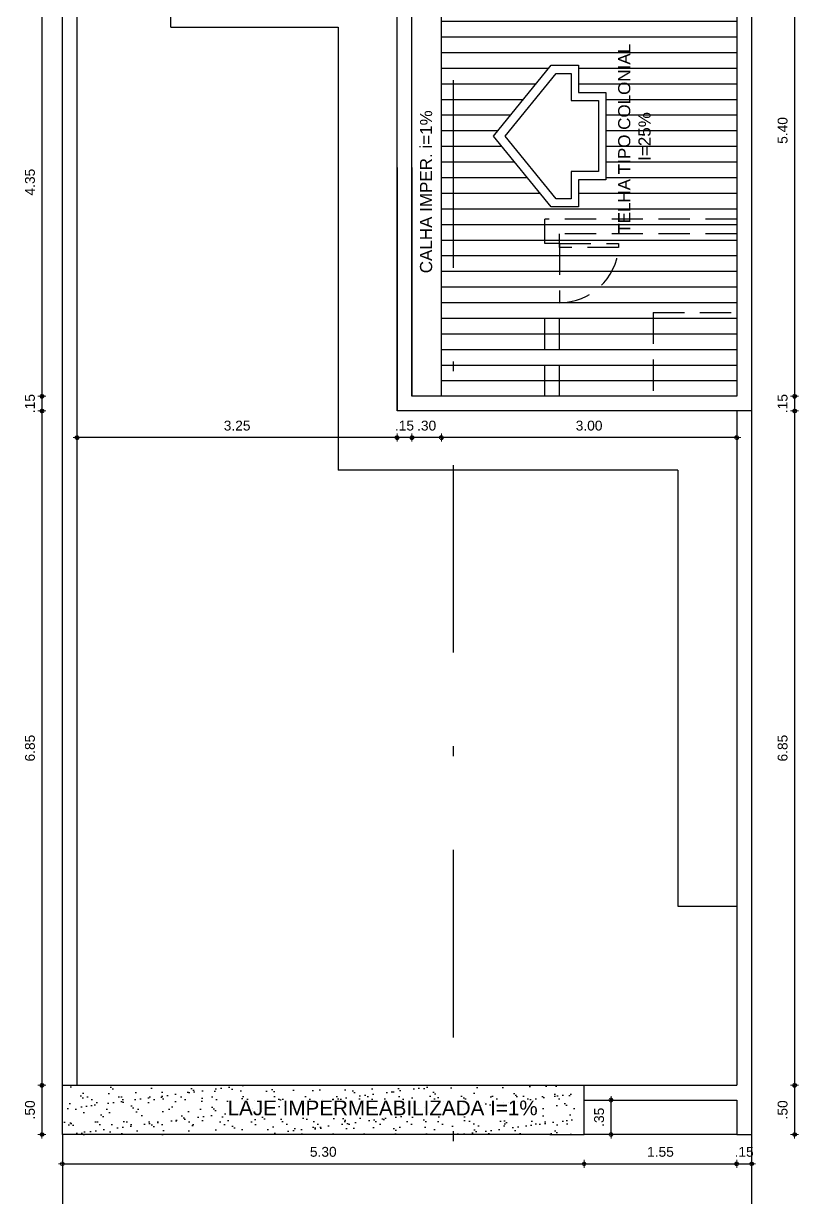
# Model space of a CAD drawing. Header units: millimetres. Extents: x 1540 to 1603, y 509.1 to 598.2.
# Drawn here: x 1558.95 to 1566.83, y 524.37 to 536.29 of the extents above; entities that cross this region are included whole.
import ezdxf

# ---------------------------------------------------------------- set-up
doc = ezdxf.new("R2010")
doc.units = ezdxf.units.MM
doc.linetypes.add('DASHDOT2', pattern=[12.7, 6.35, -3.175, 0, -3.175])
doc.linetypes.add('HIDDEN', pattern=[9.525, 6.35, -3.175])
for name, color, linetype in [('0-COTAS', 8, 'Continuous'), ('A-PEN-08', 8, 'Continuous'), ('A-PEN-B', 5, 'Continuous'), ('A-PEN-C', 4, 'Continuous'), ('A-PEN-G', 3, 'Continuous'), ('A-PEN-M', 6, 'Continuous'), ('A-PEN-R', 1, 'Continuous')]:
    doc.layers.add(name, color=color, linetype=linetype)
doc.layers.add('COTAS', color=53, linetype='Continuous', lineweight=9)
doc.styles.add('CARIMBO_DADOS', font='arial.ttf', dxfattribs={"height": 0.1})
doc.dimstyles.get("Standard").update_dxf_attribs({"dimtxt": 0.18, "dimasz": 0.18, "dimexe": 0.18, "dimexo": 0.0625, "dimgap": 0.09, "dimtad": 0, "dimtih": 1, "dimtoh": 1, "dimdec": 4, "dimzin": 0, "dimdsep": 46, "dimtxsty": 'Standard', "dimcen": 0.09, "dimadec": 0, "dimazin": 0, "dimtfac": 1, "dimtdec": 4, "dimtofl": 0, "dimtmove": 0, "dimatfit": 3, "dimfxl": 1, "dimtolj": 1, "dimtzin": 0, "dimarcsym": 0})

# ---------------------------------------------------------------- blocks, each defined once
blk = doc.blocks.new('CIRCULOS')
at = {"layer": 'COTAS'}
for p, q in [((-4, 0), (4, 0)), ((0, 4), (0, -4))]:
    blk.add_line(p, q, dxfattribs=at)
for radius in [2, 1]:
    blk.add_circle((0, 0), radius, dxfattribs=at)
blk = doc.blocks.new('*D390')
at = {"layer": 'A-PEN-08', "color": 8, "lineweight": -2, "ltscale": 0.05}
for p, q in [((1559.14, 532.518), (1559.14, 532.528)), ((1559.14, 532.508), (1559.14, 532.358)), ((1559.14, 532.348), (1559.14, 532.338))]:
    blk.add_line(p, q, dxfattribs=at)
at = {"layer": 'Defpoints', "color": 0, "ltscale": 0.05}
for p in [(1562.898, 532.508), (1559.14, 532.358), (1562.748, 532.358)]:
    blk.add_point(p, dxfattribs=at)
at = {"layer": 'A-PEN-08', "color": 8, "lineweight": -2, "ltscale": 0.05, "xscale": 0.01, "yscale": 0.01, "zscale": 0.01}
for p, rotation in [((1559.14, 532.508), 270), ((1559.14, 532.358), 90)]:
    blk.add_blockref('CIRCULOS', p, dxfattribs=dict(at, rotation=rotation))
at = {"layer": 'A-PEN-08', "color": 230, "ltscale": 0.05, "insert": (1559.019, 532.433), "char_height": 0.1, "attachment_point": 5, "rotation": 90, "style": 'CARIMBO_DADOS'}
blk.add_mtext('\\A1;.15', dxfattribs=at)
blk = doc.blocks.new('*D391')
at = {"layer": 'A-PEN-08', "color": 8, "lineweight": -2, "ltscale": 0.05}
blk.add_line((1559.14, 532.348), (1559.14, 525.518), dxfattribs=at)
at = {"layer": 'Defpoints', "color": 0, "ltscale": 0.05}
for p in [(1562.748, 532.358), (1559.14, 525.508), (1559.498, 525.508)]:
    blk.add_point(p, dxfattribs=at)
at = {"layer": 'A-PEN-08', "color": 8, "lineweight": -2, "ltscale": 0.05, "xscale": 0.01, "yscale": 0.01, "zscale": 0.01}
for p, rotation in [((1559.14, 532.358), 90), ((1559.14, 525.508), 270)]:
    blk.add_blockref('CIRCULOS', p, dxfattribs=dict(at, rotation=rotation))
at = {"layer": 'A-PEN-08', "color": 230, "ltscale": 0.05, "insert": (1559.019, 528.933), "char_height": 0.1, "attachment_point": 5, "rotation": 90, "style": 'CARIMBO_DADOS'}
blk.add_mtext('\\A1;6.85', dxfattribs=at)
blk = doc.blocks.new('*D392')
at = {"layer": 'A-PEN-08', "color": 8, "lineweight": -2, "ltscale": 0.05}
blk.add_line((1559.14, 525.498), (1559.14, 525.018), dxfattribs=at)
at = {"layer": 'Defpoints', "color": 0, "ltscale": 0.05}
for p in [(1559.498, 525.508), (1559.14, 525.008), (1559.348, 525.008)]:
    blk.add_point(p, dxfattribs=at)
at = {"layer": 'A-PEN-08', "color": 8, "lineweight": -2, "ltscale": 0.05, "xscale": 0.01, "yscale": 0.01, "zscale": 0.01}
for p, rotation in [((1559.14, 525.508), 90), ((1559.14, 525.008), 270)]:
    blk.add_blockref('CIRCULOS', p, dxfattribs=dict(at, rotation=rotation))
at = {"layer": 'A-PEN-08', "color": 230, "ltscale": 0.05, "insert": (1559.019, 525.258), "char_height": 0.1, "attachment_point": 5, "rotation": 90, "style": 'CARIMBO_DADOS'}
blk.add_mtext('\\A1;.50', dxfattribs=at)
blk = doc.blocks.new('*D402')
at = {"layer": 'A-PEN-08', "color": 8, "lineweight": -2, "ltscale": 0.05}
blk.add_line((1566.785, 537.898), (1566.785, 532.518), dxfattribs=at)
at = {"layer": 'Defpoints', "color": 0, "ltscale": 0.05}
for p in [(1566.198, 537.908), (1566.198, 532.508), (1566.785, 532.508)]:
    blk.add_point(p, dxfattribs=at)
at = {"layer": 'A-PEN-08', "color": 8, "lineweight": -2, "ltscale": 0.05, "xscale": 0.01, "yscale": 0.01, "zscale": 0.01}
for p, rotation in [((1566.785, 537.908), 90), ((1566.785, 532.508), 270)]:
    blk.add_blockref('CIRCULOS', p, dxfattribs=dict(at, rotation=rotation))
at = {"layer": 'A-PEN-08', "color": 230, "ltscale": 0.05, "insert": (1566.664, 535.208), "char_height": 0.1, "attachment_point": 5, "rotation": 90, "style": 'CARIMBO_DADOS'}
blk.add_mtext('\\A1;5.40', dxfattribs=at)
blk = doc.blocks.new('*D403')
at = {"layer": 'A-PEN-08', "color": 8, "lineweight": -2, "ltscale": 0.05}
for p, q in [((1566.785, 532.518), (1566.785, 532.528)), ((1566.785, 532.508), (1566.785, 532.358)), ((1566.785, 532.348), (1566.785, 532.338))]:
    blk.add_line(p, q, dxfattribs=at)
at = {"layer": 'Defpoints', "color": 0, "ltscale": 0.05}
for p in [(1566.198, 532.508), (1566.348, 532.358), (1566.785, 532.358)]:
    blk.add_point(p, dxfattribs=at)
at = {"layer": 'A-PEN-08', "color": 8, "lineweight": -2, "ltscale": 0.05, "xscale": 0.01, "yscale": 0.01, "zscale": 0.01}
for p, rotation in [((1566.785, 532.508), 270), ((1566.785, 532.358), 90)]:
    blk.add_blockref('CIRCULOS', p, dxfattribs=dict(at, rotation=rotation))
at = {"layer": 'A-PEN-08', "color": 230, "ltscale": 0.05, "insert": (1566.664, 532.433), "char_height": 0.1, "attachment_point": 5, "rotation": 90, "style": 'CARIMBO_DADOS'}
blk.add_mtext('\\A1;.15', dxfattribs=at)
blk = doc.blocks.new('*D404')
at = {"layer": 'A-PEN-08', "color": 8, "lineweight": -2, "ltscale": 0.05}
blk.add_line((1566.785, 532.348), (1566.785, 525.518), dxfattribs=at)
at = {"layer": 'Defpoints', "color": 0, "ltscale": 0.05}
for p in [(1566.348, 532.358), (1566.198, 525.508), (1566.785, 525.508)]:
    blk.add_point(p, dxfattribs=at)
at = {"layer": 'A-PEN-08', "color": 8, "lineweight": -2, "ltscale": 0.05, "xscale": 0.01, "yscale": 0.01, "zscale": 0.01}
for p, rotation in [((1566.785, 532.358), 90), ((1566.785, 525.508), 270)]:
    blk.add_blockref('CIRCULOS', p, dxfattribs=dict(at, rotation=rotation))
at = {"layer": 'A-PEN-08', "color": 230, "ltscale": 0.05, "insert": (1566.664, 528.933), "char_height": 0.1, "attachment_point": 5, "rotation": 90, "style": 'CARIMBO_DADOS'}
blk.add_mtext('\\A1;6.85', dxfattribs=at)
blk = doc.blocks.new('*D405')
at = {"layer": 'A-PEN-08', "color": 8, "lineweight": -2, "ltscale": 0.05}
blk.add_line((1566.785, 525.498), (1566.785, 525.018), dxfattribs=at)
at = {"layer": 'Defpoints', "color": 0, "ltscale": 0.05}
for p in [(1566.348, 525.508), (1566.348, 525.008), (1566.785, 525.008)]:
    blk.add_point(p, dxfattribs=at)
at = {"layer": 'A-PEN-08', "color": 8, "lineweight": -2, "ltscale": 0.05, "xscale": 0.01, "yscale": 0.01, "zscale": 0.01}
for p, rotation in [((1566.785, 525.508), 90), ((1566.785, 525.008), 270)]:
    blk.add_blockref('CIRCULOS', p, dxfattribs=dict(at, rotation=rotation))
at = {"layer": 'A-PEN-08', "color": 230, "ltscale": 0.05, "insert": (1566.664, 525.258), "char_height": 0.1, "attachment_point": 5, "rotation": 90, "style": 'CARIMBO_DADOS'}
blk.add_mtext('\\A1;.50', dxfattribs=at)
blk = doc.blocks.new('*D406')
at = {"layer": 'A-PEN-08', "color": 8, "lineweight": -2, "ltscale": 0.05}
blk.add_line((1566.188, 532.088), (1563.208, 532.088), dxfattribs=at)
at = {"layer": 'Defpoints', "color": 0, "ltscale": 0.05}
for p in [(1563.198, 532.508), (1566.198, 532.508), (1563.198, 532.088)]:
    blk.add_point(p, dxfattribs=at)
at = {"layer": 'A-PEN-08', "color": 8, "lineweight": -2, "ltscale": 0.05, "xscale": 0.01, "yscale": 0.01, "zscale": 0.01, "rotation": 180}
blk.add_blockref('CIRCULOS', (1563.198, 532.088), dxfattribs=at)
at = {"layer": 'A-PEN-08', "color": 8, "lineweight": -2, "ltscale": 0.05, "xscale": 0.01, "yscale": 0.01, "zscale": 0.01}
blk.add_blockref('CIRCULOS', (1566.198, 532.088), dxfattribs=at)
at = {"layer": 'A-PEN-08', "color": 230, "ltscale": 0.05, "insert": (1564.698, 532.209), "char_height": 0.1, "attachment_point": 5, "style": 'CARIMBO_DADOS'}
blk.add_mtext('\\A1;3.00', dxfattribs=at)
blk = doc.blocks.new('*D407')
at = {"layer": 'A-PEN-08', "color": 8, "lineweight": -2, "ltscale": 0.05}
for p, q in [((1562.888, 532.088), (1562.878, 532.088)), ((1563.198, 532.088), (1562.898, 532.088)), ((1563.208, 532.088), (1563.218, 532.088))]:
    blk.add_line(p, q, dxfattribs=at)
at = {"layer": 'Defpoints', "color": 0, "ltscale": 0.05}
for p in [(1562.898, 532.508), (1563.198, 532.508), (1562.898, 532.088)]:
    blk.add_point(p, dxfattribs=at)
at = {"layer": 'A-PEN-08', "color": 8, "lineweight": -2, "ltscale": 0.05, "xscale": 0.01, "yscale": 0.01, "zscale": 0.01}
blk.add_blockref('CIRCULOS', (1562.898, 532.088), dxfattribs=at)
at = {"layer": 'A-PEN-08', "color": 8, "lineweight": -2, "ltscale": 0.05, "xscale": 0.01, "yscale": 0.01, "zscale": 0.01, "rotation": 180}
blk.add_blockref('CIRCULOS', (1563.198, 532.088), dxfattribs=at)
at = {"layer": 'A-PEN-08', "color": 230, "ltscale": 0.05, "insert": (1563.048, 532.209), "char_height": 0.1, "attachment_point": 5, "style": 'CARIMBO_DADOS'}
blk.add_mtext('\\A1;.30', dxfattribs=at)
blk = doc.blocks.new('*D332')
at = {"layer": 'A-PEN-08', "color": 8, "lineweight": -2, "ltscale": 0.05}
for p, q in [((1562.738, 532.088), (1562.728, 532.088)), ((1562.898, 532.088), (1562.748, 532.088)), ((1562.908, 532.088), (1562.918, 532.088))]:
    blk.add_line(p, q, dxfattribs=at)
at = {"layer": 'Defpoints', "color": 0, "ltscale": 0.05}
for p in [(1562.898, 532.508), (1562.748, 532.358), (1562.748, 532.088)]:
    blk.add_point(p, dxfattribs=at)
at = {"layer": 'A-PEN-08', "color": 8, "lineweight": -2, "ltscale": 0.05, "xscale": 0.01, "yscale": 0.01, "zscale": 0.01}
blk.add_blockref('CIRCULOS', (1562.748, 532.088), dxfattribs=at)
at = {"layer": 'A-PEN-08', "color": 8, "lineweight": -2, "ltscale": 0.05, "xscale": 0.01, "yscale": 0.01, "zscale": 0.01, "rotation": 180}
blk.add_blockref('CIRCULOS', (1562.898, 532.088), dxfattribs=at)
at = {"layer": 'A-PEN-08', "color": 230, "ltscale": 0.05, "insert": (1562.823, 532.209), "char_height": 0.1, "attachment_point": 5, "style": 'CARIMBO_DADOS'}
blk.add_mtext('\\A1;.15', dxfattribs=at)
blk = doc.blocks.new('*D408')
at = {"layer": 'A-PEN-08', "color": 8, "lineweight": -2, "ltscale": 0.05}
blk.add_line((1562.738, 532.088), (1559.508, 532.088), dxfattribs=at)
at = {"layer": 'Defpoints', "color": 0, "ltscale": 0.05}
for p in [(1559.498, 532.894), (1562.748, 532.358), (1559.498, 532.088)]:
    blk.add_point(p, dxfattribs=at)
at = {"layer": 'A-PEN-08', "color": 8, "lineweight": -2, "ltscale": 0.05, "xscale": 0.01, "yscale": 0.01, "zscale": 0.01, "rotation": 180}
blk.add_blockref('CIRCULOS', (1559.498, 532.088), dxfattribs=at)
at = {"layer": 'A-PEN-08', "color": 8, "lineweight": -2, "ltscale": 0.05, "xscale": 0.01, "yscale": 0.01, "zscale": 0.01}
blk.add_blockref('CIRCULOS', (1562.748, 532.088), dxfattribs=at)
at = {"layer": 'A-PEN-08', "color": 230, "ltscale": 0.05, "insert": (1561.123, 532.209), "char_height": 0.1, "attachment_point": 5, "style": 'CARIMBO_DADOS'}
blk.add_mtext('\\A1;3.25', dxfattribs=at)
blk = doc.blocks.new('*D532')
at = {"layer": 'A-PEN-08', "color": 8, "lineweight": -2, "ltscale": 0.05}
blk.add_line((1559.14, 536.848), (1559.14, 532.518), dxfattribs=at)
at = {"layer": 'Defpoints', "color": 0, "ltscale": 0.05}
for p in [(1561.048, 536.858), (1559.14, 532.508), (1562.898, 532.508)]:
    blk.add_point(p, dxfattribs=at)
at = {"layer": 'A-PEN-08', "color": 8, "lineweight": -2, "ltscale": 0.05, "xscale": 0.01, "yscale": 0.01, "zscale": 0.01}
for p, rotation in [((1559.14, 536.858), 90), ((1559.14, 532.508), 270)]:
    blk.add_blockref('CIRCULOS', p, dxfattribs=dict(at, rotation=rotation))
at = {"layer": 'A-PEN-08', "color": 230, "ltscale": 0.05, "insert": (1559.019, 534.683), "char_height": 0.1, "attachment_point": 5, "rotation": 90, "style": 'CARIMBO_DADOS'}
blk.add_mtext('\\A1;4.35', dxfattribs=at)
blk = doc.blocks.new('*D636')
at = {"layer": 'A-PEN-B', "color": 8, "lineweight": -2}
blk.add_line((1559.358, 524.71), (1564.638, 524.71), dxfattribs=at)
at = {"layer": 'Defpoints', "color": 0}
for p in [(1559.348, 525.008), (1564.648, 525.008), (1564.648, 524.71)]:
    blk.add_point(p, dxfattribs=at)
at = {"layer": 'A-PEN-B', "color": 8, "lineweight": -2, "xscale": 0.01, "yscale": 0.01, "zscale": 0.01, "rotation": 180}
blk.add_blockref('CIRCULOS', (1559.348, 524.71), dxfattribs=at)
at = {"layer": 'A-PEN-B', "color": 8, "lineweight": -2, "xscale": 0.01, "yscale": 0.01, "zscale": 0.01}
blk.add_blockref('CIRCULOS', (1564.648, 524.71), dxfattribs=at)
at = {"layer": 'A-PEN-B', "color": 230, "insert": (1561.998, 524.831), "char_height": 0.1, "attachment_point": 5, "style": 'CARIMBO_DADOS'}
blk.add_mtext('\\A1;5.30', dxfattribs=at)
blk = doc.blocks.new('*D637')
at = {"layer": 'A-PEN-B', "color": 8, "lineweight": -2}
blk.add_line((1564.658, 524.71), (1566.188, 524.71), dxfattribs=at)
at = {"layer": 'Defpoints', "color": 0}
for p in [(1566.198, 525.358), (1564.648, 525.008), (1566.198, 524.71)]:
    blk.add_point(p, dxfattribs=at)
at = {"layer": 'A-PEN-B', "color": 8, "lineweight": -2, "xscale": 0.01, "yscale": 0.01, "zscale": 0.01, "rotation": 180}
blk.add_blockref('CIRCULOS', (1564.648, 524.71), dxfattribs=at)
at = {"layer": 'A-PEN-B', "color": 8, "lineweight": -2, "xscale": 0.01, "yscale": 0.01, "zscale": 0.01}
blk.add_blockref('CIRCULOS', (1566.198, 524.71), dxfattribs=at)
at = {"layer": 'A-PEN-B', "color": 230, "insert": (1565.423, 524.831), "char_height": 0.1, "attachment_point": 5, "style": 'CARIMBO_DADOS'}
blk.add_mtext('\\A1;1.55', dxfattribs=at)
blk = doc.blocks.new('*D638')
at = {"layer": 'A-PEN-B', "color": 8, "lineweight": -2}
for p, q in [((1566.188, 524.71), (1566.178, 524.71)), ((1566.198, 524.71), (1566.348, 524.71)), ((1566.358, 524.71), (1566.368, 524.71))]:
    blk.add_line(p, q, dxfattribs=at)
at = {"layer": 'Defpoints', "color": 0}
for p in [(1566.198, 525.358), (1566.348, 525.008), (1566.348, 524.71)]:
    blk.add_point(p, dxfattribs=at)
at = {"layer": 'A-PEN-B', "color": 8, "lineweight": -2, "xscale": 0.01, "yscale": 0.01, "zscale": 0.01}
blk.add_blockref('CIRCULOS', (1566.198, 524.71), dxfattribs=at)
at = {"layer": 'A-PEN-B', "color": 8, "lineweight": -2, "xscale": 0.01, "yscale": 0.01, "zscale": 0.01, "rotation": 180}
blk.add_blockref('CIRCULOS', (1566.348, 524.71), dxfattribs=at)
at = {"layer": 'A-PEN-B', "color": 230, "insert": (1566.273, 524.831), "char_height": 0.1, "attachment_point": 5, "style": 'CARIMBO_DADOS'}
blk.add_mtext('\\A1;.15', dxfattribs=at)
blk = doc.blocks.new('*D949')
at = {"layer": '0-COTAS', "color": 8, "lineweight": -2}
blk.add_line((1564.921, 525.018), (1564.921, 525.348), dxfattribs=at)
at = {"layer": 'Defpoints', "color": 0}
for p in [(1564.648, 525.358), (1564.921, 525.358), (1564.648, 525.008)]:
    blk.add_point(p, dxfattribs=at)
at = {"layer": '0-COTAS', "color": 8, "lineweight": -2, "xscale": 0.01, "yscale": 0.01, "zscale": 0.01}
for p, rotation in [((1564.921, 525.358), 90), ((1564.921, 525.008), 270)]:
    blk.add_blockref('CIRCULOS', p, dxfattribs=dict(at, rotation=rotation))
at = {"layer": '0-COTAS', "color": 230, "insert": (1564.8, 525.183), "char_height": 0.1, "attachment_point": 5, "rotation": 90, "style": 'CARIMBO_DADOS'}
blk.add_mtext('\\A1;.35', dxfattribs=at)

msp = doc.modelspace()

# ---------------------------------------------------------------- hatches: boundary and pattern name
at = {"layer": 'A-PEN-B', "ltscale": 0.05}
h = msp.add_hatch(dxfattribs=at)
h.set_pattern_fill('LINE', color=8, scale=0.05, style=0)
h.set_pattern_definition([(7e-15, (-2519.20092, 361.37498), (0, 0.15875), [])])
h.paths.add_polyline_path([(1566.198, 537.908), (1565.148, 537.908), (1565.148, 536.858), (1564.848, 536.858), (1563.198, 536.858), (1563.198, 532.508), (1566.198, 532.508)])
h.paths.add_polyline_path([(1564.59, 535.594), (1564.59, 535.872), (1564.312, 535.872), (1563.728, 535.151), (1564.312, 534.431), (1564.59, 534.431), (1564.59, 534.708), (1564.867, 534.708), (1564.867, 535.594)], flags=0)
at = {"layer": 'A-PEN-C', "ltscale": 0.05}
h = msp.add_hatch(dxfattribs=at)
h.set_pattern_fill('AR-SAND', color=256, scale=0.004, style=0)
h.set_pattern_definition([(37.5, (-2851.9044, 451.95038), (-0.006400125, 0.195765295), [0, -0.154432, 0, -0.17272, 0, -0.1651]), (7.5, (-2851.9044, 451.95038), (0.179809313, 0.28673004), [0, -0.083312, 0, -0.139192, 0, -0.05334]), (327.5, (-2852.02937, 451.95038), (0.316396948, 0.000574874), [0, -0.0508, 0, -0.18288, 0, -0.23876]), (317.5, (-2852.02937, 451.95038), (0.305422581, 0.08917173), [0, -0.0254, 0, -0.119888, 0, -0.13716])])
h.paths.add_polyline_path([(1564.548, 525.008), (1564.548, 525.508), (1559.348, 525.508), (1559.348, 525.008)])

# ---------------------------------------------------------------- linework, layer by layer
at = {"layer": 'A-PEN-B', "color": 2, "ltscale": 0.05}
msp.add_line((1566.348, 546.858), (1566.348, 532.358), dxfattribs=at)
at = {"layer": 'A-PEN-B', "ltscale": 0.05}
for p, q in [((1562.748, 534.832), (1562.748, 532.358)), ((1562.898, 534.832), (1562.898, 532.508)), ((1564.248, 532.508), (1562.898, 532.508)), ((1565.398, 532.508), (1564.398, 532.508)), ((1565.398, 532.358), (1562.748, 532.358))]:
    msp.add_line(p, q, dxfattribs=at)
at = {"layer": 'A-PEN-B', "color": 8, "linetype": 'HIDDEN', "ltscale": 0.05}
for p, q in [((1564.248, 534.058), (1564.248, 534.308)), ((1566.198, 534.308), (1564.248, 534.308)), ((1564.398, 534.058), (1564.398, 534.158)), ((1566.198, 534.158), (1564.398, 534.158)), ((1564.398, 534.058), (1564.248, 534.058)), ((1564.398, 534.058), (1564.398, 533.458)), ((1564.248, 532.508), (1564.248, 533.458)), ((1564.398, 533.458), (1564.248, 533.458)), ((1564.398, 532.508), (1564.398, 533.458)), ((1565.348, 533.358), (1565.348, 532.508)), ((1565.348, 533.358), (1566.198, 533.358))]:
    msp.add_line(p, q, dxfattribs=at)
at = {"layer": 'A-PEN-B', "color": 2, "ltscale": 0.05}
for points in [[(1564.848, 538.058), (1566.348, 538.058), (1566.348, 532.358), (1562.748, 532.358), (1562.748, 536.858)], [(1564.848, 537.908), (1566.198, 537.908), (1566.198, 532.508), (1562.898, 532.508), (1562.898, 536.858)]]:
    msp.add_lwpolyline(points, dxfattribs=at)
at = {"layer": 'A-PEN-B', "color": 6, "ltscale": 0.05}
msp.add_lwpolyline([(1563.198, 532.508), (1563.198, 536.858)], dxfattribs=at)
at = {"layer": 'A-PEN-B', "color": 8, "linetype": 'HIDDEN', "ltscale": 0.05}
msp.add_lwpolyline([(1564.398, 534.058), (1564.998, 534.058), (1564.998, 534.018), (1564.398, 534.018)], close=True, dxfattribs=at)
msp.add_arc((1564.398, 534.059), 0.601, 270, 356.0501, dxfattribs=at)
at = {"layer": 'A-PEN-C', "ltscale": 0.05}
for p, q in [((1559.348, 525.008), (1559.348, 543.758)), ((1559.498, 525.508), (1559.498, 543.758)), ((1566.198, 532.358), (1566.198, 525.508)), ((1566.348, 532.358), (1566.348, 525.008)), ((1565.598, 531.758), (1565.598, 527.328)), ((1559.348, 525.508), (1564.648, 525.508)), ((1559.348, 525.008), (1559.348, 525.508)), ((1564.648, 525.008), (1564.648, 525.508)), ((1564.648, 525.508), (1566.198, 525.508)), ((1564.648, 525.358), (1566.198, 525.358)), ((1566.198, 525.358), (1566.198, 525.008)), ((1564.298, 525.008), (1559.348, 525.008)), ((1564.298, 525.008), (1564.648, 525.008)), ((1566.198, 525.008), (1566.348, 525.008))]:
    msp.add_line(p, q, dxfattribs=at)
at = {"layer": 'A-PEN-C', "color": 8, "ltscale": 0.05}
for p, q in [((1560.448, 536.258), (1560.448, 543.158)), ((1560.448, 536.258), (1562.148, 536.258)), ((1562.148, 536.258), (1562.148, 531.758)), ((1565.598, 531.758), (1562.148, 531.758)), ((1565.598, 531.758), (1565.598, 527.328)), ((1565.598, 527.328), (1566.198, 527.328)), ((1559.348, 525.008), (1559.348, 522.508)), ((1559.348, 525.008), (1559.348, 522.508)), ((1566.348, 525.008), (1566.348, 522.508)), ((1566.348, 525.008), (1566.348, 522.508))]:
    msp.add_line(p, q, dxfattribs=at)
at = {"layer": 'A-PEN-C', "color": 8, "ltscale": 0.1}
msp.add_line((1566.198, 525.008), (1564.648, 525.008), dxfattribs=at)
at = {"layer": 'A-PEN-G'}
msp.add_lwpolyline([(1563.728, 535.151), (1564.312, 535.872), (1564.59, 535.872), (1564.59, 535.594), (1564.867, 535.594), (1564.867, 534.708), (1564.59, 534.708), (1564.59, 534.431), (1564.312, 534.431)], close=True, dxfattribs=at)
at = {"layer": 'A-PEN-M'}
msp.add_lwpolyline([(1563.845, 535.151), (1564.362, 535.788), (1564.517, 535.788), (1564.517, 535.511), (1564.794, 535.511), (1564.794, 534.791), (1564.517, 534.791), (1564.517, 534.514), (1564.362, 534.514)], close=True, dxfattribs=at)
at = {"layer": 'A-PEN-R', "linetype": 'DASHDOT2', "ltscale": 0.3}
msp.add_line((1563.319, 551.359), (1563.319, 522.346), dxfattribs=at)

# ---------------------------------------------------------------- texts
at = {"color": 230, "insert": (1565.159, 535.123), "char_height": 0.12365, "attachment_point": 5, "rotation": 90, "style": 'CARIMBO_DADOS'}
msp.add_mtext('TELHA TIPO COLONIAL\\P I=25%', dxfattribs=at)
at = {"color": 230, "insert": (1563.043, 534.585), "char_height": 0.12365, "width": 3.353, "attachment_point": 5, "rotation": 90, "style": 'CARIMBO_DADOS'}
msp.add_mtext('CALHA IMPER. i=1%', dxfattribs=at)
at = {"color": 230, "insert": (1562.601, 525.277), "char_height": 0.15, "attachment_point": 5, "style": 'CARIMBO_DADOS'}
msp.add_mtext('LAJE IMPERMEABILIZADA I=1%', dxfattribs=at)

# ---------------------------------------------------------------- dimensions: what is measured, and where the dimension line sits
at = {"layer": '0-COTAS'}
dim = msp.add_linear_dim(base=(1564.921, 525.358), p1=(1564.648, 525.008), p2=(1564.648, 525.358), angle=90, dimstyle='Standard', override={"dimtxt": 0.1, "dimasz": 0.01, "dimexe": 0, "dimexo": 0, "dimgap": 0.07, "dimtad": 1, "dimtih": 0, "dimtoh": 0, "dimdec": 2, "dimzin": 5, "dimtxsty": 'CARIMBO_DADOS', "dimblk1": 'CIRCULOS', "dimblk2": 'CIRCULOS', "dimsah": 1, "dimcen": 0, "dimse1": 1, "dimse2": 1, "dimclrd": 8, "dimclre": 8, "dimclrt": 230, "dimtfac": 100, "dimtdec": 2, "dimtix": 1, "dimtofl": 1, "dimtmove": 2, "dimldrblk": 'CIRCULOS', "dimtzin": 5}, dxfattribs=at)
dim.commit()
dim.dimension.update_dxf_attribs({"geometry": '*D949', "text_midpoint": (1564.8, 525.183)})
at = {"layer": 'A-PEN-08', "ltscale": 0.05}
for base, p1, p2, picture, middle in [((1566.785, 532.508), (1566.198, 537.908), (1566.198, 532.508), '*D402', (1566.664, 535.208)), ((1559.14, 532.508), (1561.048, 536.858), (1562.898, 532.508), '*D532', (1559.019, 534.683)), ((1559.14, 532.358), (1562.898, 532.508), (1562.748, 532.358), '*D390', (1559.019, 532.433)), ((1566.785, 532.358), (1566.198, 532.508), (1566.348, 532.358), '*D403', (1566.664, 532.433)), ((1559.14, 525.508), (1562.748, 532.358), (1559.498, 525.508), '*D391', (1559.019, 528.933)), ((1566.785, 525.508), (1566.348, 532.358), (1566.198, 525.508), '*D404', (1566.664, 528.933)), ((1559.14, 525.008), (1559.498, 525.508), (1559.348, 525.008), '*D392', (1559.019, 525.258)), ((1566.785, 525.008), (1566.348, 525.508), (1566.348, 525.008), '*D405', (1566.664, 525.258))]:
    dim = msp.add_linear_dim(base=base, p1=p1, p2=p2, angle=90, dimstyle='Standard', override={"dimtxt": 0.1, "dimasz": 0.01, "dimexe": 0, "dimexo": 0, "dimgap": 0.07, "dimtad": 1, "dimtih": 0, "dimtoh": 0, "dimdec": 2, "dimzin": 5, "dimtxsty": 'CARIMBO_DADOS', "dimblk1": 'CIRCULOS', "dimblk2": 'CIRCULOS', "dimsah": 1, "dimcen": 0, "dimse1": 1, "dimse2": 1, "dimclrd": 8, "dimclre": 8, "dimclrt": 230, "dimtfac": 100, "dimtdec": 2, "dimtix": 1, "dimtofl": 1, "dimtmove": 2, "dimldrblk": 'CIRCULOS', "dimfxl": 0, "dimfxlon": 1, "dimtzin": 5, "dimarcsym": 1}, dxfattribs=at)
    dim.commit()
    dim.dimension.update_dxf_attribs({"geometry": picture, "text_midpoint": middle})
for base, p1, p2, picture, middle in [((1559.498, 532.088), (1562.748, 532.358), (1559.498, 532.894), '*D408', (1561.123, 532.209)), ((1562.748, 532.088), (1562.898, 532.508), (1562.748, 532.358), '*D332', (1562.823, 532.209)), ((1562.898, 532.088), (1563.198, 532.508), (1562.898, 532.508), '*D407', (1563.048, 532.209)), ((1563.198, 532.088), (1566.198, 532.508), (1563.198, 532.508), '*D406', (1564.698, 532.209))]:
    dim = msp.add_linear_dim(base=base, p1=p1, p2=p2, dimstyle='Standard', override={"dimtxt": 0.1, "dimasz": 0.01, "dimexe": 0, "dimexo": 0, "dimgap": 0.07, "dimtad": 1, "dimtih": 0, "dimtoh": 0, "dimdec": 2, "dimzin": 5, "dimtxsty": 'CARIMBO_DADOS', "dimblk1": 'CIRCULOS', "dimblk2": 'CIRCULOS', "dimsah": 1, "dimcen": 0, "dimse1": 1, "dimse2": 1, "dimclrd": 8, "dimclre": 8, "dimclrt": 230, "dimtfac": 100, "dimtdec": 2, "dimtix": 1, "dimtofl": 1, "dimtmove": 2, "dimldrblk": 'CIRCULOS', "dimfxl": 0, "dimfxlon": 1, "dimtzin": 5, "dimarcsym": 1}, dxfattribs=at)
    dim.commit()
    dim.dimension.update_dxf_attribs({"geometry": picture, "text_midpoint": middle})
at = {"layer": 'A-PEN-B', "color": 3}
for base, p1, p2, picture, middle in [((1566.198, 524.71), (1564.648, 525.008), (1566.198, 525.358), '*D637', (1565.423, 524.831)), ((1566.348, 524.71), (1566.198, 525.358), (1566.348, 525.008), '*D638', (1566.273, 524.831)), ((1564.648, 524.71), (1559.348, 525.008), (1564.648, 525.008), '*D636', (1561.998, 524.831))]:
    dim = msp.add_linear_dim(base=base, p1=p1, p2=p2, dimstyle='Standard', override={"dimtxt": 0.1, "dimasz": 0.01, "dimexe": 0, "dimexo": 0, "dimgap": 0.07, "dimtad": 1, "dimtih": 0, "dimtoh": 0, "dimdec": 2, "dimzin": 5, "dimtxsty": 'CARIMBO_DADOS', "dimblk1": 'CIRCULOS', "dimblk2": 'CIRCULOS', "dimsah": 1, "dimcen": 0, "dimse1": 1, "dimse2": 1, "dimclrd": 8, "dimclre": 8, "dimclrt": 230, "dimtfac": 100, "dimtdec": 2, "dimtix": 1, "dimtofl": 1, "dimtmove": 2, "dimldrblk": 'CIRCULOS', "dimtzin": 5}, dxfattribs=at)
    dim.commit()
    dim.dimension.update_dxf_attribs({"geometry": picture, "text_midpoint": middle})

doc.saveas('drawing.dxf')
